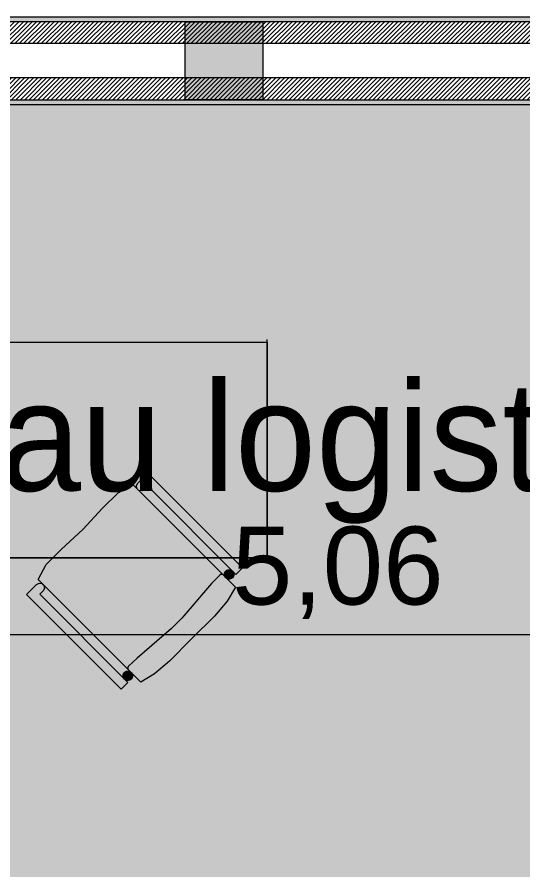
# Model space of a CAD drawing. Header units: millimetres. Extents: x -284281 to 1648660, y -821378 to -151356.
# Drawn here: x 220678 to 222302, y -256152 to -253416 of the extents above; entities that cross this region are included whole.
import ezdxf

# ---------------------------------------------------------------- set-up
doc = ezdxf.new("R2010")
doc.units = ezdxf.units.MM
doc.header["$MEASUREMENT"] = 0
doc.set_wipeout_variables(frame=1)
doc.linetypes.add('Tirets', pattern=[229.305464, 141.111124, -88.19434])
doc.linetypes.add('Wipeout_Contour', pattern=[1000, 0, -1000])
for name, color, linetype in [('Cotations - 1_100', 7, 'Continuous'), ('Hachure', 7, 'Continuous'), ('Intérieur - Mobilier', 7, 'Continuous'), ('Nouveau_Co-Structure', 7, 'Continuous'), ('Sols_ Dalles', 7, 'Continuous')]:
    doc.layers.add(name, color=color, linetype=linetype)
doc.styles.add('STYLE_GENERE_1', font='AGENCYR.TTF')
doc.styles.add('STYLE_GENERE_2', font='arial.ttf')
doc.dimstyles.new('STYLE_GENERE__1', dxfattribs={"dimtxt": 250, "dimasz": 190, "dimexe": 0.18, "dimexo": 0.0625, "dimgap": 0, "dimtad": 1, "dimtih": 1, "dimtoh": 1, "dimlfac": 0.001, "dimzin": 0, "dimdsep": 46, "dimtxsty": 'STYLE_GENERE_2', "dimblk": 'ARROWHEAD_6', "dimblk1": 'ARROWHEAD_6', "dimblk2": 'ARROWHEAD_6', "dimcen": 0.09, "dimse1": 1, "dimse2": 1, "dimclrd": 7, "dimclre": 7, "dimclrt": 7, "dimazin": 0, "dimtfac": 1, "dimtdec": 4, "dimtmove": 0, "dimatfit": 3, "dimfxl": 1, "dimtolj": 1, "dimtzin": 0, "dimarcsym": 0})
pattern_1 = [(45, (0, 175), (-55.684659, 55.684659), [0, -52.5, 0, -78.75]), (110, (175, 175), (74.000794, 26.934086), [0, -38.5, 0, -66.5])]
pattern_2 = [(45, (0, 0), (-7.0710678, 7.0710678), [])]

# ---------------------------------------------------------------- blocks, each defined once
blk = doc.blocks.new('Dalle_17_1', base_point=(219225.5, -253415.6))
at = {"layer": 'Sols_ Dalles', "linetype": 'Continuous', "lineweight": 0, "true_color": 0x393736}
blk.add_hatch(color=250, dxfattribs=at).paths.add_polyline_path([(219225.5, -253415.6), (219225.5, -256655.6), (221305.5, -256655.6), (221305.5, -257683.7), (219225.5, -257683.7), (219225.5, -261165.6), (230511, -261165.6), (230511, -259085.6), (232166, -259085.6), (232166, -261165.6), (244226, -261165.6), (244226, -253415.6)])
at = {"layer": 'Sols_ Dalles', "color": 250, "linetype": 'Continuous', "lineweight": 5, "true_color": 0x1f1f1f, "flags": 128}
blk.add_lwpolyline([(219225.5, -253415.6), (244226, -253415.6), (244226, -261165.6), (232166, -261165.6), (232166, -259085.6), (230511, -259085.6), (230511, -261165.6), (219225.5, -261165.6), (219225.5, -257683.7), (221305.5, -257683.7), (221305.5, -256655.6), (219225.5, -256655.6)], close=True, dxfattribs=at)
blk = doc.blocks.new('Mur_16_1', base_point=(244226, -253415.6))
at = {"color": 254, "linetype": 'Wipeout_Contour', "lineweight": 0, "ltscale": 1374074.521205101}
blk.add_wipeout([(219240.5, -253430.6), (244211, -253430.6), (244211, -253415.6), (219240.5, -253415.6)], dxfattribs=at)
at = {"color": 254, "linetype": 'Wipeout_Contour', "lineweight": 0, "ltscale": 1348540.175442608}
blk.add_wipeout([(219505.5, -253695.6), (224561, -253695.6), (224561, -253680.6), (219505.5, -253680.6)], dxfattribs=at)
at = {"linetype": 'Continuous', "lineweight": 5, "true_color": 0x5f5f5f}
h = blk.add_hatch(dxfattribs=at)
h.set_pattern_fill('ENDUIT_0001', color=251, style=0, pattern_type=2)
h.set_pattern_definition(pattern_1)
h.paths.add_polyline_path([(219240.5, -253430.6), (244211, -253430.6), (244211, -253415.6), (219240.5, -253415.6)])
h = blk.add_hatch(dxfattribs=at)
h.set_pattern_fill('ENDUIT_0001', color=251, style=0, pattern_type=2)
h.set_pattern_definition(pattern_1)
h.paths.add_polyline_path([(219505.5, -253695.6), (224561, -253695.6), (224561, -253680.6), (219505.5, -253680.6)])
at = {"color": 7, "linetype": 'Continuous', "lineweight": 5, "flags": 128}
for points in [[(244226, -253415.6), (219225.5, -253415.6)], [(219505.5, -253695.6), (224561, -253695.6)]]:
    blk.add_lwpolyline(points, dxfattribs=at)
at = {"color": 254, "linetype": 'Wipeout_Contour', "lineweight": 0, "ltscale": 1374194.484049249}
blk.add_wipeout([(219310.5, -253500.6), (244141, -253500.6), (244141, -253430.6), (219310.5, -253430.6)], dxfattribs=at)
at = {"linetype": 'Continuous', "lineweight": 5, "true_color": 0x5f5f5f}
h = blk.add_hatch(dxfattribs=at)
h.set_pattern_fill('BRIQUES_TERRE_CUITE__INT_97', color=251, style=0, pattern_type=2)
h.set_pattern_definition(pattern_2)
h.paths.add_polyline_path([(219310.5, -253500.6), (244141, -253500.6), (244141, -253430.6), (219310.5, -253430.6)])
at = {"color": 7, "linetype": 'Continuous', "lineweight": 5}
blk.add_line((244141, -253430.6), (219310.5, -253430.6), dxfattribs=at)
at = {"color": 254, "linetype": 'Wipeout_Contour', "lineweight": 0, "ltscale": 1348142.871052148}
blk.add_wipeout([(219420.5, -253610.6), (224646, -253610.6), (224646, -253500.6), (219420.5, -253500.6)], dxfattribs=at)
at = {"color": 7, "linetype": 'Continuous', "lineweight": 5}
blk.add_line((224646, -253500.6), (219420.5, -253500.6), dxfattribs=at)
at = {"color": 254, "linetype": 'Wipeout_Contour', "lineweight": 0, "ltscale": 1348412.513644033}
blk.add_wipeout([(219490.5, -253680.6), (224576, -253680.6), (224576, -253610.6), (219490.5, -253610.6)], dxfattribs=at)
at = {"linetype": 'Continuous', "lineweight": 5, "true_color": 0x5f5f5f}
h = blk.add_hatch(dxfattribs=at)
h.set_pattern_fill('BRIQUES_TERRE_CUITE__INT_97', color=251, style=0, pattern_type=2)
h.set_pattern_definition(pattern_2)
h.paths.add_polyline_path([(219490.5, -253680.6), (224576, -253680.6), (224576, -253610.6), (219490.5, -253610.6)])
at = {"color": 7, "linetype": 'Continuous', "lineweight": 5}
for p, q in [((224576, -253610.6), (219490.5, -253610.6)), ((219490.5, -253680.6), (224576, -253680.6))]:
    blk.add_line(p, q, dxfattribs=at)
blk = doc.blocks.new('Chaise 4 25')
at = {"linetype": 'Continuous', "lineweight": 0, "true_color": 0xffffff}
for points in [[(60, 16.5), (111.9, 1.2), (182, 0.9), (275, 5.1), (368, 0.9), (438.1, 1.2), (490, 16.5), (490, 482.3), (439.7, 494.9), (377, 500), (275, 500), (173, 500), (110.3, 494.9), (60, 482.3)], [(0, 24.4), (45, 24.4), (53.8, 26.8), (59.3, 34.3), (59.3, 43.5), (53.8, 51), (45, 53.9), (30, 53.9), (30, 453.7), (0, 453.7)], [(45, 453.7), (42.4, 453.5), (39.9, 452.8), (37.5, 451.7), (35.4, 450.2), (33.5, 448.4), (32, 446.2), (30.9, 443.9), (30.2, 441.3), (30, 438.7), (30.2, 436.1), (30.9, 433.6), (32, 431.2), (33.5, 429.1), (35.4, 427.2), (37.5, 425.7), (39.9, 424.6), (42.4, 424), (45, 423.7), (47.6, 424), (50.1, 424.6), (52.5, 425.7), (54.6, 427.2), (56.5, 429.1), (58, 431.2), (59.1, 433.6), (59.8, 436.1), (60, 438.7), (59.8, 441.3), (59.1, 443.9), (58, 446.2), (56.5, 448.4), (54.6, 450.2), (52.5, 451.7), (50.1, 452.8), (47.6, 453.5)], [(505, 453.7), (502.4, 453.5), (499.9, 452.8), (497.5, 451.7), (495.4, 450.2), (493.5, 448.4), (492, 446.2), (490.9, 443.9), (490.2, 441.3), (490, 438.7), (490.2, 436.1), (490.9, 433.6), (492, 431.2), (493.5, 429.1), (495.4, 427.2), (497.5, 425.7), (499.9, 424.6), (502.4, 424), (505, 423.7), (507.6, 424), (510.1, 424.6), (512.5, 425.7), (514.6, 427.2), (516.5, 429.1), (518, 431.2), (519.1, 433.6), (519.8, 436.1), (520, 438.7), (519.8, 441.3), (519.1, 443.9), (518, 446.2), (516.5, 448.4), (514.6, 450.2), (512.5, 451.7), (510.1, 452.8), (507.6, 453.5)], [(520, 53.9), (505, 53.9), (496.2, 51), (490.7, 43.5), (490.7, 34.3), (496.2, 26.8), (505, 24.4), (550, 24.4), (550, 453.7), (520, 453.7)]]:
    blk.add_hatch(color=7, dxfattribs=at).paths.add_polyline_path(points)
at = {"color": 253, "linetype": 'Continuous', "lineweight": 5, "true_color": 0x9f9f9f}
for p, q in [((110.3, 494.9), (60, 482.3)), ((173, 500), (110.3, 494.9)), ((275, 500), (173, 500)), ((377, 500), (275, 500)), ((439.7, 494.9), (377, 500)), ((490, 482.3), (439.7, 494.9)), ((60, 482.3), (60, 16.5)), ((490, 16.5), (490, 482.3)), ((30, 453.7), (0, 453.7)), ((0, 453.7), (0, 24.4)), ((30, 53.9), (30, 453.7)), ((550, 453.7), (520, 453.7)), ((520, 453.7), (520, 53.9)), ((550, 24.4), (550, 453.7)), ((60.2, 424.7), (60, 426)), ((60.7, 423.3), (60.2, 424.7)), ((61.4, 422.1), (60.7, 423.3)), ((62.3, 421.1), (61.4, 422.1)), ((63.4, 420.2), (62.3, 421.1)), ((64.6, 419.5), (63.4, 420.2)), ((65.9, 419), (64.6, 419.5)), ((67.3, 418.7), (65.9, 419)), ((68, 418.7), (67.3, 418.7)), ((106, 419.7), (68, 418.7)), ((251.5, 430.7), (106, 419.7)), ((298.5, 430.7), (251.5, 430.7)), ((444, 419.7), (298.5, 430.7)), ((482, 418.7), (444, 419.7)), ((482.7, 418.7), (482, 418.7)), ((484.1, 419), (482.7, 418.7)), ((485.4, 419.5), (484.1, 419)), ((486.6, 420.2), (485.4, 419.5)), ((487.7, 421.1), (486.6, 420.2)), ((488.6, 422.1), (487.7, 421.1)), ((489.3, 423.3), (488.6, 422.1)), ((45, 53.9), (30, 53.9)), ((53.8, 51), (45, 53.9)), ((59.3, 43.5), (53.8, 51)), ((53.8, 26.8), (59.3, 34.3)), ((59.3, 34.3), (59.3, 43.5)), ((496.2, 51), (490.7, 43.5)), ((490.7, 43.5), (490.7, 34.3)), ((490.7, 34.3), (496.2, 26.8)), ((505, 53.9), (496.2, 51)), ((520, 53.9), (505, 53.9)), ((0, 24.4), (45, 24.4)), ((45, 24.4), (53.8, 26.8)), ((60, 16.5), (111.9, 1.2)), ((111.9, 1.2), (182, 0.9)), ((182, 0.9), (275, 5.1)), ((275, 5.1), (368, 0.9)), ((368, 0.9), (438.1, 1.2)), ((438.1, 1.2), (490, 16.5)), ((496.2, 26.8), (505, 24.4)), ((505, 24.4), (550, 24.4))]:
    blk.add_line(p, q, dxfattribs=at)
at = {"color": 253, "linetype": 'Continuous', "lineweight": 5, "true_color": 0x9f9f9f, "flags": 128}
for points in [[(60, 16.5), (111.9, 1.2), (182, 0.9), (275, 5.1), (368, 0.9), (438.1, 1.2), (490, 16.5), (490, 482.3), (439.7, 494.9), (377, 500), (275, 500), (173, 500), (110.3, 494.9), (60, 482.3)], [(0, 24.4), (45, 24.4), (53.8, 26.8), (59.3, 34.3), (59.3, 43.5), (53.8, 51), (45, 53.9), (30, 53.9), (30, 453.7), (0, 453.7)], [(45, 453.7), (42.4, 453.5), (39.9, 452.8), (37.5, 451.7), (35.4, 450.2), (33.5, 448.4), (32, 446.2), (30.9, 443.9), (30.2, 441.3), (30, 438.7), (30.2, 436.1), (30.9, 433.6), (32, 431.2), (33.5, 429.1), (35.4, 427.2), (37.5, 425.7), (39.9, 424.6), (42.4, 424), (45, 423.7), (47.6, 424), (50.1, 424.6), (52.5, 425.7), (54.6, 427.2), (56.5, 429.1), (58, 431.2), (59.1, 433.6), (59.8, 436.1), (60, 438.7), (59.8, 441.3), (59.1, 443.9), (58, 446.2), (56.5, 448.4), (54.6, 450.2), (52.5, 451.7), (50.1, 452.8), (47.6, 453.5)], [(505, 453.7), (502.4, 453.5), (499.9, 452.8), (497.5, 451.7), (495.4, 450.2), (493.5, 448.4), (492, 446.2), (490.9, 443.9), (490.2, 441.3), (490, 438.7), (490.2, 436.1), (490.9, 433.6), (492, 431.2), (493.5, 429.1), (495.4, 427.2), (497.5, 425.7), (499.9, 424.6), (502.4, 424), (505, 423.7), (507.6, 424), (510.1, 424.6), (512.5, 425.7), (514.6, 427.2), (516.5, 429.1), (518, 431.2), (519.1, 433.6), (519.8, 436.1), (520, 438.7), (519.8, 441.3), (519.1, 443.9), (518, 446.2), (516.5, 448.4), (514.6, 450.2), (512.5, 451.7), (510.1, 452.8), (507.6, 453.5)], [(520, 53.9), (505, 53.9), (496.2, 51), (490.7, 43.5), (490.7, 34.3), (496.2, 26.8), (505, 24.4), (550, 24.4), (550, 453.7), (520, 453.7)]]:
    blk.add_lwpolyline(points, close=True, dxfattribs=at)
at = {"color": 253, "linetype": 'Continuous', "lineweight": 5, "true_color": 0x9f9f9f}
for centre, start_param, end_param in [((45, 438.7), 4.712389, 7.853982), ((45, 438.7), 1.570796, 4.712389), ((505, 438.7), 4.712389, 7.853982), ((505, 438.7), 1.570796, 4.712389)]:
    blk.add_ellipse(centre, major_axis=(-15, 0), ratio=0.9996, start_param=start_param, end_param=end_param, dxfattribs=at)
blk = doc.blocks.new('*D540')
at = {"layer": 'Cotations - 1_100', "color": 7, "linetype": 'Continuous', "lineweight": 5, "transparency": 16777216}
for p, q in [((219505.5, -255584.1), (219505.5, -255209.1)), ((224561, -255584.1), (224561, -255209.1)), ((219605.5, -255296.6), (219405.5, -255496.6)), ((224661, -255296.6), (224461, -255496.6)), ((219355.5, -255396.6), (219505.5, -255396.6)), ((219505.5, -255396.6), (224561, -255396.6))]:
    blk.add_line(p, q, dxfattribs=at)
at = {"layer": 'Cotations - 1_100', "color": 7, "lineweight": 5, "transparency": 16777216, "char_height": 250, "attachment_point": 7, "style": 'STYLE_GENERE_2'}
for s, insert in [('\\A1;{\\pql;\\fArial|b0|i0|c0|p38;5,06}', (221368.1, -255346.6)), ('\\A1;{\\pql;\\fArial|b0|i0|c0|p38;0,28}', (223795.9, -255346.6))]:
    blk.add_mtext(s, dxfattribs=dict(at, insert=insert))
blk = doc.blocks.new('ARROWHEAD_6')
at = {"color": 0, "linetype": 'Continuous', "lineweight": 0}
for p, q in [((-0.5, -0.5), (0.5, 0.5)), ((0, 0), (-1, 0))]:
    blk.add_line(p, q, dxfattribs=at)

msp = doc.modelspace()

# ---------------------------------------------------------------- hatches: boundary and pattern name
at = {"linetype": 'Continuous', "lineweight": 0, "true_color": 0xfaf9f8}
msp.add_hatch(color=7, dxfattribs=at).paths.add_polyline_path([(219466.03357, -253695.57011), (224546.03357, -253695.57129), (224560.95857, -256375.57129), (219505.34443, -256375.57129)])
at = {"linetype": 'Continuous', "lineweight": 5}
msp.add_hatch(color=255, dxfattribs=at).paths.add_polyline_path([(221481.46967, -254459.01721), (219974.75416, -254459.0172), (219974.75415, -253749.86921), (219580.82201, -253749.86921), (219580.82201, -254275.11203), (219580.82201, -255150.51683), (221481.46967, -255150.51683), (221481.46967, -254984.26006)])

# ---------------------------------------------------------------- linework, layer by layer
at = {"color": 7, "linetype": 'Tirets', "lineweight": 5, "flags": 128}
msp.add_lwpolyline([(219466.03357, -253695.57011), (224546.03357, -253695.57129), (224560.95857, -256375.57129), (219505.34443, -256375.57129)], close=True, dxfattribs=at)
at = {"color": 255, "linetype": 'Continuous', "lineweight": 5, "flags": 128}
msp.add_lwpolyline([(221481.46967, -254459.01721), (219974.75416, -254459.0172), (219974.75415, -253749.86921), (219580.82201, -253749.86921), (219580.82201, -254275.11203), (219580.82201, -255150.51683), (221481.46967, -255150.51683), (221481.46967, -254984.26006)], close=True, dxfattribs=at)
at = {"layer": 'Intérieur - Mobilier', "color": 253, "linetype": 'Continuous', "lineweight": 5, "true_color": 0x9f9f9f}
for p, q in [((221481.46967, -254459.0172), (219974.75416, -254459.0172)), ((221481.46967, -254975.43587), (221481.46967, -254450.193)), ((221481.46967, -254459.0172), (221481.46967, -255150.51683)), ((221481.46967, -255150.51683), (219580.82201, -255150.51683))]:
    msp.add_line(p, q, dxfattribs=at)

# ---------------------------------------------------------------- block references
at = {"color": 253, "linetype": 'Continuous', "lineweight": 5, "true_color": 0x9f9f9f, "xscale": -1, "zscale": 1000, "rotation": 225.0000000000026}
msp.add_blockref('Chaise 4 25', (220691.96217, -255250.27169), dxfattribs=at)
at = {"layer": 'Sols_ Dalles', "color": 250, "linetype": 'Continuous', "lineweight": 5, "true_color": 0x1f1f1f}
msp.add_blockref('Dalle_17_1', (219225.54197, -253415.57129), dxfattribs=at)

# ---------------------------------------------------------------- texts
at = {"layer": 'Hachure', "color": 250, "linetype": 'Continuous', "lineweight": 5, "true_color": 0x3f3f3f, "insert": (221442.96352, -254813.21362), "char_height": 350, "attachment_point": 5, "style": 'STYLE_GENERE_1'}
msp.add_mtext('\\A1;{\\pqc;\\fAgency FB|b0|i0|c0|p34;Bureau logistique}', dxfattribs=at)

# ---------------------------------------------------------------- next in the draw order: block references
at = {"color": 7, "lineweight": 5}
msp.add_blockref('Mur_16_1', (244226.03357, -253415.57129), dxfattribs=at)

# ---------------------------------------------------------------- next in the draw order: hatches: boundary and pattern name
at = {"layer": 'Nouveau_Co-Structure', "linetype": 'Continuous', "lineweight": 5}
for points in [[(221217.77609, -253430.57117), (221217.77609, -253680.57117), (221467.77609, -253680.57117), (221467.77609, -253430.57117)], [(221217.77609, -253430.57129), (221217.77609, -253680.57129), (221467.77609, -253680.57129), (221467.77609, -253430.57129)]]:
    msp.add_hatch(color=1, dxfattribs=at).paths.add_polyline_path(points)

# ---------------------------------------------------------------- next in the draw order: linework, layer by layer
at = {"layer": 'Nouveau_Co-Structure', "color": 7, "linetype": 'Continuous', "lineweight": 5}
for points in [[(221217.77609, -253430.57117), (221467.77609, -253430.57117), (221467.77609, -253680.57117), (221217.77609, -253680.57117)], [(221217.77609, -253430.57129), (221467.77609, -253430.57129), (221467.77609, -253680.57129), (221217.77609, -253680.57129)]]:
    msp.add_lwpolyline(points, close=True, dxfattribs=at)

# ---------------------------------------------------------------- next in the draw order: dimensions: what is measured, and where the dimension line sits
at = {"layer": 'Cotations - 1_100', "color": 7, "linetype": 'Continuous', "lineweight": 5}
dim = msp.add_linear_dim(base=(224561.03357, -255396.64723), p1=(219505.54197, -253695.57129), p2=(224561.03357, -255085.57129), dimstyle='STYLE_GENERE__1', dxfattribs=at)
dim.commit()
dim.dimension.update_dxf_attribs({"geometry": '*D540', "text_midpoint": (221692.84902, -255221.64723), "dimtype": 160})

doc.saveas('drawing.dxf')
